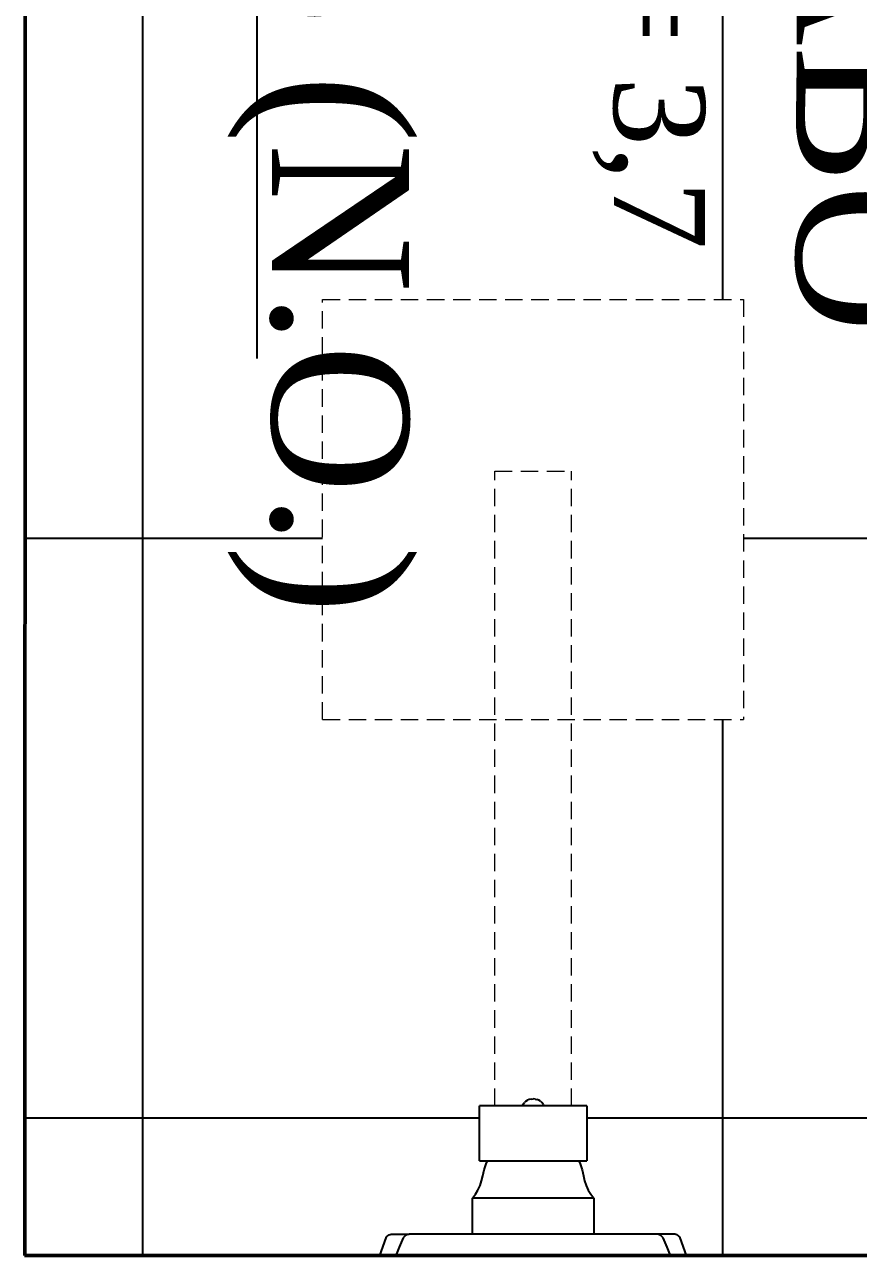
# Model space of a CAD drawing. Header units: centimetres. Extents: x -48696 to 156237, y -5617 to 29024.
# Drawn here: x 81338.2 to 81399.1, y 14906 to 14996 of the extents above; entities that cross this region are included whole.
import ezdxf

# ---------------------------------------------------------------- set-up
doc = ezdxf.new("R2010")
doc.units = ezdxf.units.CM
doc.linetypes.add('HIDDEN', pattern=[9.525, 6.35, -3.175])
for name, color, linetype in [('Hachuria - Moveis', 1, 'Continuous'), ('Piso', 55, 'Continuous'), ('PN010', 1, 'Continuous'), ('Portas-Cotas', 2, 'Continuous'), ('Texto', 2, 'Continuous')]:
    doc.layers.add(name, color=color, linetype=linetype)
doc.layers.add('Parede Baixa', color=5, linetype='Continuous', lineweight=50)
doc.layers.add('Projeção Janela', color=15, linetype='HIDDEN', lineweight=9)
doc.styles.add('Valéria', font='romantic.ttf', dxfattribs={"height": 10})

msp = doc.modelspace()

# ---------------------------------------------------------------- hatches: boundary and pattern name
at = {"layer": 'Piso'}
h = msp.add_hatch(dxfattribs=at)
h.set_pattern_fill('ANSI37', color=256, scale=13.333333, angle=-45)
h.set_pattern_definition([(360, (62677.845, -3837.59), (3e-14, 42.33333), []), (90, (62677.845, -3837.59), (-42.33333, 3e-14), [])])
h.paths.add_polyline_path([(81565.12051, 14966.07471), (81565.12285, 14966.61069), (81563.12285, 14966.61069), (81563.23659, 14976.60931), (81568.12285, 14976.60931), (81568.17461, 15058.43166), (81565.17445, 15058.43356), (81565.20409, 15055.40247), (81492.70756, 15054.69357), (81492.74178, 15051.19374), (81495.65765, 15051.19125), (81495.65463, 15047.64294), (81493.8112, 15046.36812), (81493.8112, 15045.60332), (81489.75751, 15045.60332), (81489.69583, 15046.40699), (81487.4119, 15048.03734), (81487.64399, 15051.65267), (81490.2419, 15051.16929), (81490.20767, 15054.66913), (81486.20787, 15054.63001), (81486.17853, 15057.62987), (81490.17834, 15057.66898), (81490.17834, 15061.16915), (81487.42946, 15061.16915), (81487.42946, 15064.91123), (81489.77083, 15066.82798), (81492.92287, 15066.42004), (81495.49127, 15064.65768), (81495.49127, 15061.13708), (81492.644, 15061.19326), (81492.67822, 15057.69343), (81563.17485, 15058.38277), (81563.17485, 15068.38229), (81565.15026, 15068.38229), (81565.15026, 15071.11069), (81425.28043, 15071.08539), (81425.23244, 14906.04671), (81427.00403, 14906.04671), (81427.00403, 14910.27471), (81428.98509, 14910.69551), (81430.08145, 14911.46141), (81446.5597, 14911.49124), (81446.5597, 14908.49315), (81443.95714, 14908.99296), (81431.2707, 14910.27471), (81431.2707, 14906.04671), (81448.31409, 14906.04671), (81448.78591, 14912.68588), (81452.38617, 14913.44909), (81452.38617, 14914.64379), (81435.017, 14914.64379), (81434.10822, 14976.27828), (81476.93318, 14973.60103), (81474.02201, 14914.64379), (81456.65284, 14914.64379), (81456.65284, 14912.95816), (81460.6879, 14912.54704), (81463.00271, 14906.04671), (81490.29063, 14906.04671), (81490.29063, 14966.07471)])
edge = h.paths.add_edge_path()
edge.add_line((81338.27252, 14906.04671), (81338.27252, 15071.11069))
edge.add_line((81338.27252, 15071.11069), (81418.28043, 15071.08743))
edge.add_line((81418.28043, 15071.08743), (81418.28043, 14906.04671))
edge.add_line((81418.28043, 14906.04671), (81386.55905, 14906.04671))
edge.add_line((81386.55905, 14906.04671), (81386.55905, 14908.23913))
edge.add_line((81386.55905, 14908.23913), (81379.79436, 14907.58771))
edge.add_line((81379.79436, 14907.58771), (81379.79436, 14910.21913))
edge.add_line((81379.79436, 14910.21913), (81379.28605, 14916.96669))
edge.add_line((81379.28605, 14916.96669), (81378.15905, 14916.96669))
edge.add_line((81378.15905, 14916.96669), (81378.15905, 14945.19302))
edge.add_line((81378.15905, 14945.19302), (81390.73071, 14945.19302))
edge.add_line((81390.73071, 14945.19302), (81390.73071, 14975.87491))
edge.add_line((81390.73071, 14975.87491), (81359.98738, 14975.87491))
edge.add_line((81359.98738, 14975.87491), (81359.98738, 14945.19302))
edge.add_line((81359.98738, 14945.19302), (81372.55905, 14945.19302))
edge.add_line((81372.55905, 14945.19302), (81372.55905, 14916.96669))
edge.add_line((81372.55905, 14916.96669), (81371.43205, 14916.96669))
edge.add_line((81371.43205, 14916.96669), (81371.43205, 14912.95688))
edge.add_line((81371.43205, 14912.95688), (81370.92373, 14910.21913))
edge.add_line((81370.92373, 14910.21913), (81370.92373, 14907.58771))
edge.add_line((81370.92373, 14907.58771), (81364.96611, 14907.58318))
edge.add_line((81364.96611, 14907.58318), (81364.51624, 14907.61205))
edge.add_line((81364.51624, 14907.61205), (81364.15905, 14906.04671))
edge.add_line((81364.15905, 14906.04671), (81338.22953, 14906.04671))

# ---------------------------------------------------------------- linework, layer by layer
at = {"layer": 'Hachuria - Moveis'}
for p, q in [((81371.43205, 14912.95688), (81371.43205, 14916.96669)), ((81374.54843, 14916.96669), (81371.43205, 14916.96669)), ((81374.55647, 14916.98611), (81374.54843, 14916.96669)), ((81376.16966, 14916.96669), (81374.54843, 14916.96669)), ((81374.63033, 14917.10662), (81374.55647, 14916.98611)), ((81374.63033, 14917.10662), (81374.72212, 14917.2141)), ((81374.8296, 14917.3059), (81374.72212, 14917.2141)), ((81374.8296, 14917.3059), (81374.95012, 14917.37975)), ((81375.0807, 14917.43384), (81374.95012, 14917.37975)), ((81375.21814, 14917.46683), (81375.0807, 14917.43384)), ((81375.21814, 14917.46683), (81375.35905, 14917.47792)), ((81375.49995, 14917.46683), (81375.35905, 14917.47792)), ((81375.49995, 14917.46683), (81375.63739, 14917.43384)), ((81375.76798, 14917.37975), (81375.63739, 14917.43384)), ((81375.88849, 14917.3059), (81375.76798, 14917.37975)), ((81375.88849, 14917.3059), (81375.99597, 14917.2141)), ((81376.08777, 14917.10662), (81375.99597, 14917.2141)), ((81376.08777, 14917.10662), (81376.16162, 14916.98611)), ((81376.16966, 14916.96669), (81376.16162, 14916.98611)), ((81379.28605, 14916.96669), (81376.16966, 14916.96669)), ((81379.28605, 14916.96669), (81379.28605, 14912.95688)), ((81371.43205, 14912.95688), (81372.0176, 14912.95688)), ((81371.72606, 14912.07819), (81371.78238, 14912.30291)), ((81371.78238, 14912.30291), (81371.84973, 14912.52426)), ((81371.84973, 14912.52426), (81371.92811, 14912.74226)), ((81371.92811, 14912.74226), (81372.0176, 14912.95688)), ((81372.0176, 14912.95688), (81378.70049, 14912.95688)), ((81378.70049, 14912.95688), (81378.78998, 14912.74226)), ((81378.70049, 14912.95688), (81379.28605, 14912.95688)), ((81378.78998, 14912.74226), (81378.86836, 14912.52426)), ((81378.86836, 14912.52426), (81378.93571, 14912.30291)), ((81378.93571, 14912.30291), (81378.99203, 14912.07819)), ((81371.48206, 14911.14956), (81371.59919, 14911.49168)), ((81371.59919, 14911.49168), (81371.68085, 14911.8501)), ((81371.68085, 14911.8501), (81371.72606, 14912.07819)), ((81378.99203, 14912.07819), (81379.03724, 14911.8501)), ((81379.03724, 14911.8501), (81379.11891, 14911.49163)), ((81379.11891, 14911.49163), (81379.23611, 14911.14937)), ((81370.92373, 14910.21913), (81371.14483, 14910.51288)), ((81371.14483, 14910.51288), (81371.33118, 14910.8233)), ((81371.33118, 14910.8233), (81371.48206, 14911.14956)), ((81379.23611, 14911.14937), (81379.38757, 14910.82312)), ((81379.38757, 14910.82312), (81379.57329, 14910.51284)), ((81379.57329, 14910.51284), (81379.79436, 14910.21913)), ((81370.92373, 14907.58771), (81370.92373, 14910.21913)), ((81379.79436, 14910.21913), (81370.92373, 14910.21913)), ((81379.79436, 14910.21913), (81379.79436, 14907.58771)), ((81364.15905, 14906.04671), (81364.62368, 14907.32171)), ((81364.62368, 14907.32171), (81364.65844, 14907.39056)), ((81364.65844, 14907.39056), (81364.71018, 14907.45471)), ((81364.71018, 14907.45471), (81364.77537, 14907.50981)), ((81364.77537, 14907.50981), (81364.84957, 14907.55208)), ((81364.84957, 14907.55208), (81364.92772, 14907.57865)), ((81364.92772, 14907.57865), (81365.0045, 14907.58771)), ((81365.0045, 14907.58771), (81366.30683, 14907.58771)), ((81365.86157, 14907.32171), (81365.5766, 14906.65289)), ((81366.03893, 14907.50981), (81365.86157, 14907.32171)), ((81366.12569, 14907.55208), (81366.03893, 14907.50981)), ((81366.21706, 14907.57865), (81366.12569, 14907.55208)), ((81366.30683, 14907.58771), (81366.21706, 14907.57865)), ((81370.92373, 14907.58771), (81366.30683, 14907.58771)), ((81379.79436, 14907.58771), (81370.92373, 14907.58771)), ((81384.41126, 14907.58771), (81379.79436, 14907.58771)), ((81384.50103, 14907.57865), (81384.41126, 14907.58771)), ((81385.71359, 14907.58771), (81384.41126, 14907.58771)), ((81384.59241, 14907.55208), (81384.50103, 14907.57865)), ((81384.67916, 14907.50981), (81384.59241, 14907.55208)), ((81384.85652, 14907.32171), (81384.67916, 14907.50981)), ((81385.14149, 14906.65289), (81384.85652, 14907.32171)), ((81385.79037, 14907.57865), (81385.71359, 14907.58771)), ((81385.86852, 14907.55208), (81385.79037, 14907.57865)), ((81385.94272, 14907.50981), (81385.86852, 14907.55208)), ((81386.00791, 14907.45471), (81385.94272, 14907.50981)), ((81386.05965, 14907.39056), (81386.00791, 14907.45471)), ((81386.09441, 14907.32171), (81386.05965, 14907.39056)), ((81386.55905, 14906.04671), (81386.09441, 14907.32171)), ((81364.15905, 14906.04671), (81386.55905, 14906.04671)), ((81365.5766, 14906.65289), (81365.33823, 14906.04671)), ((81385.37986, 14906.04671), (81385.14149, 14906.65289))]:
    msp.add_line(p, q, dxfattribs=at)
at = {"layer": 'Parede Baixa'}
for p, q in [((81338.28044, 15071.11069), (81338.23244, 14906.04671)), ((81565.10306, 14906.04671), (81338.22953, 14906.04671))]:
    msp.add_line(p, q, dxfattribs=at)
at = {"layer": 'PN010'}
msp.add_line((81355.18844, 15048.79675), (81355.18844, 14971.56699), dxfattribs=at)
at = {"layer": 'Projeção Janela', "linetype": 'HIDDEN', "ltscale": 0.2}
for p, q in [((81359.98738, 14945.19302), (81359.98738, 14975.87491)), ((81359.98738, 14975.87491), (81390.73071, 14975.87491)), ((81390.73071, 14975.87491), (81390.73071, 14945.19302)), ((81372.55905, 14963.33396), (81378.15905, 14963.33396)), ((81372.55905, 14916.96669), (81372.55905, 14963.33396)), ((81378.15905, 14916.96669), (81378.15905, 14963.33396)), ((81359.98738, 14945.19302), (81390.73071, 14945.19302))]:
    msp.add_line(p, q, dxfattribs=at)

# ---------------------------------------------------------------- texts
at = {"layer": 'Portas-Cotas', "insert": (81404.5896, 15004.90268), "char_height": 10, "attachment_point": 2, "rotation": 270, "style": 'Valéria'}
msp.add_mtext('LAVABO\\P{\\H0.6667x;ÁREA = 3,7}', dxfattribs=at)
at = {"layer": 'Texto', "insert": (81366.29495, 15034.83327), "char_height": 10, "attachment_point": 1, "rotation": 270, "style": 'Valéria'}
msp.add_mtext('+ 1,36 (N.O.)', dxfattribs=at)

doc.saveas('drawing.dxf')
